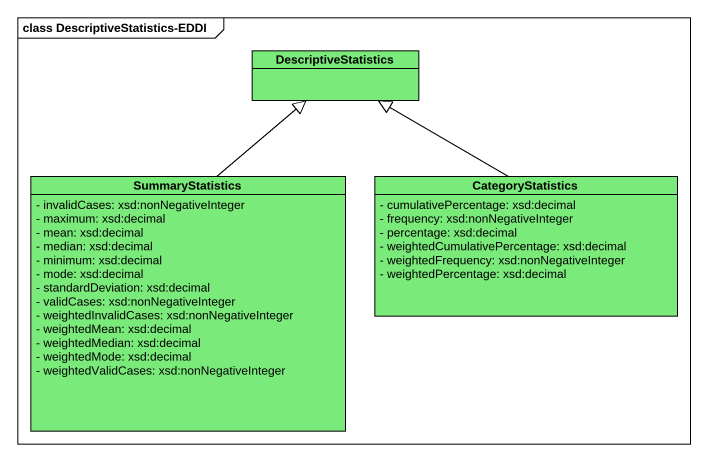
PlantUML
@startuml
mainframe class DescriptiveStatistics-EDDI
hide circle
hide empty members
skinparam classAttributeIconSize 0
class DescriptiveStatistics #7AEA7A
class SummaryStatistics #7AEA7A {
  - invalidCases: xsd:nonNegativeInteger
  - maximum: xsd:decimal
  - mean: xsd:decimal
  - median: xsd:decimal
  - minimum: xsd:decimal
  - mode: xsd:decimal
  - standardDeviation: xsd:decimal
  - validCases: xsd:nonNegativeInteger
  - weightedInvalidCases: xsd:nonNegativeInteger
  - weightedMean: xsd:decimal
  - weightedMedian: xsd:decimal
  - weightedMode: xsd:decimal
  - weightedValidCases: xsd:nonNegativeInteger
}
class CategoryStatistics #7AEA7A {
  - cumulativePercentage: xsd:decimal
  - frequency: xsd:nonNegativeInteger
  - percentage: xsd:decimal
  - weightedCumulativePercentage: xsd:decimal
  - weightedFrequency: xsd:nonNegativeInteger
  - weightedPercentage: xsd:decimal
}
SummaryStatistics -up-|> DescriptiveStatistics
CategoryStatistics -up-|> DescriptiveStatistics
@enduml
